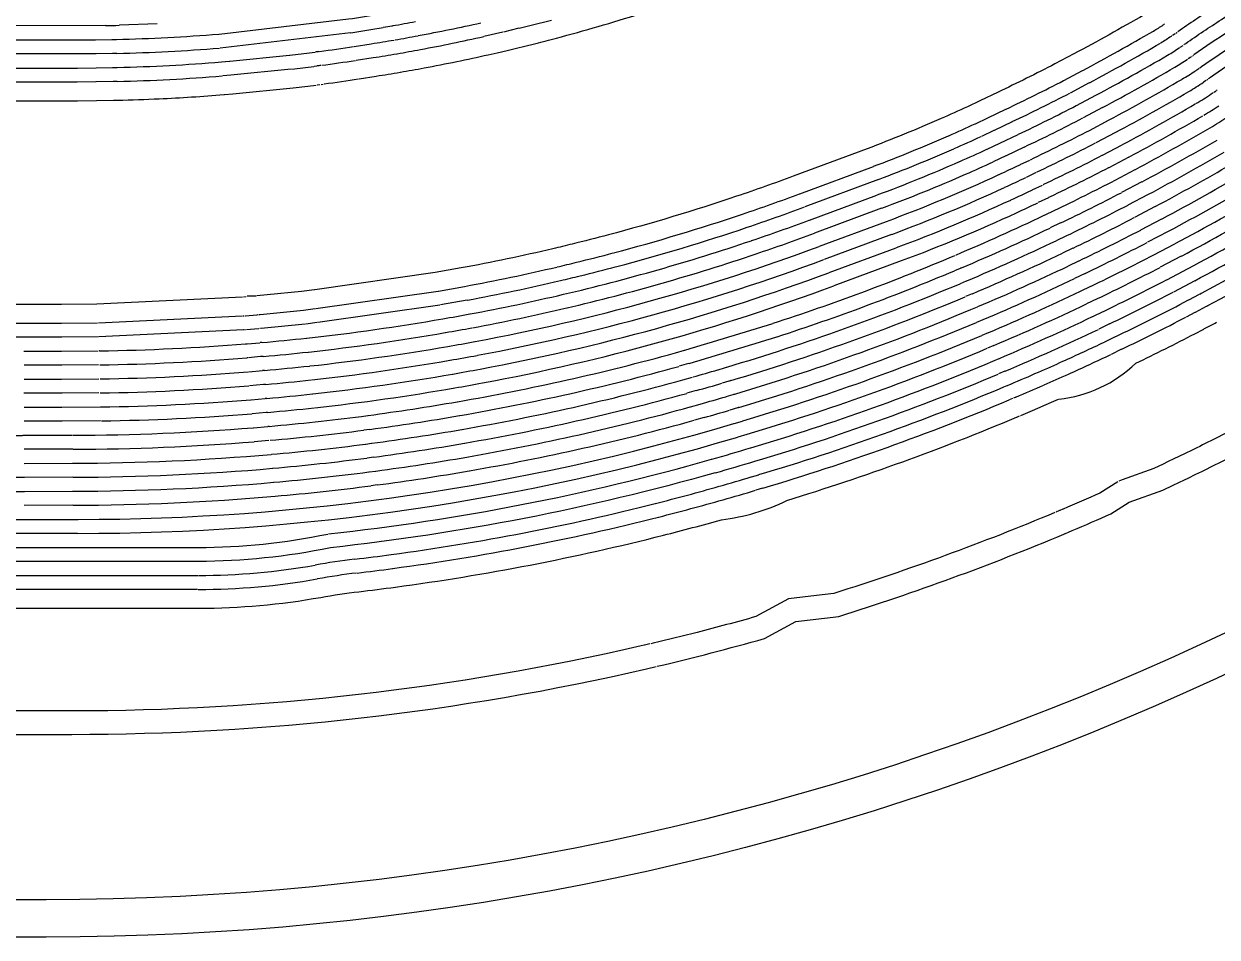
# Model space of a CAD drawing. Extents: x 1548 to 1929, y -174 to 95.
# Drawn here: x 1623.93 to 1630.42, y 37.06 to 42.03 of the extents above; entities that cross this region are included whole.
import ezdxf

# ---------------------------------------------------------------- set-up
doc = ezdxf.new("R2010")
doc.units = 0
doc.layers.add('gbr-dxf_layer0', color=7, linetype='Continuous')
doc.layers.add('gbr-outline-dxf_layer1', color=2, linetype='Continuous')

msp = doc.modelspace()

# ---------------------------------------------------------------- linework, layer by layer
at = {"layer": 'gbr-dxf_layer0'}
for p, q in [((1624.3698, 42.0182), (1623.7003, 42.0159)), ((1624.6515, 42.0273), (1624.4472, 42.0197)), ((1625.8937, 42.0089), (1625.8808, 42.0071)), ((1626.6199, 42.0032), (1626.5354, 41.9831)), ((1623.6991, 41.9397), (1624.2165, 41.9397)), ((1624.2187, 41.9397), (1624.316, 41.9402)), ((1624.3168, 41.9402), (1624.4054, 41.9419)), ((1624.4067, 41.942), (1624.4285, 41.9425)), ((1625.7032, 41.9785), (1624.9951, 41.896)), ((1626.5331, 41.9825), (1626.4295, 41.9587)), ((1630.1836, 41.9695), (1630.1747, 41.9638)), ((1630.1896, 41.9735), (1630.1848, 41.9703)), ((1625.4957, 41.8714), (1625.5109, 41.8737)), ((1625.7231, 41.9044), (1625.8156, 41.9189)), ((1630.2169, 41.9002), (1630.2326, 41.9105)), ((1624.2141, 41.8635), (1623.7005, 41.8635)), ((1624.3177, 41.864), (1624.2167, 41.8635)), ((1624.4082, 41.8658), (1624.3197, 41.864)), ((1624.4315, 41.8663), (1624.4097, 41.8658)), ((1625.0018, 41.82), (1625.0458, 41.8244)), ((1625.0472, 41.8245), (1625.3718, 41.8567)), ((1625.8261, 41.8434), (1625.7337, 41.8289)), ((1630.275, 41.8471), (1630.2609, 41.8379)), ((1623.7008, 41.7873), (1624.2168, 41.7873)), ((1624.2179, 41.7873), (1624.3192, 41.7878)), ((1624.32, 41.7878), (1624.408, 41.7895)), ((1624.4103, 41.7896), (1624.4334, 41.7901)), ((1625.0521, 41.7485), (1625.0082, 41.744)), ((1625.3815, 41.7811), (1625.0533, 41.7486)), ((1625.5212, 41.7982), (1625.506, 41.7959)), ((1629.5839, 41.7193), (1629.686, 41.7735)), ((1630.3017, 41.7731), (1630.3182, 41.784)), ((1624.2153, 41.7111), (1623.6994, 41.7111)), ((1624.3182, 41.7116), (1624.2169, 41.7111)), ((1624.4118, 41.7133), (1624.3201, 41.7116)), ((1624.4337, 41.7139), (1624.4142, 41.7135)), ((1625.5215, 41.6951), (1625.5375, 41.6976)), ((1625.5431, 41.6984), (1625.5551, 41.7002)), ((1629.7225, 41.7066), (1629.6181, 41.6512)), ((1630.3583, 41.7192), (1630.3447, 41.7102)), ((1630.3677, 41.7256), (1630.3626, 41.7219)), ((1629.6526, 41.5832), (1629.758, 41.6389)), ((1630.3865, 41.6461), (1630.3973, 41.6536)), ((1630.4047, 41.6582), (1630.4123, 41.6637)), ((1629.171, 41.5161), (1629.2693, 41.5634)), ((1629.7944, 41.572), (1629.689, 41.5163)), ((1629.1028, 41.4842), (1629.1706, 41.5158)), ((1629.3032, 41.4952), (1629.2049, 41.4478)), ((1629.7236, 41.4483), (1629.8307, 41.5048)), ((1629.2036, 41.4472), (1629.1359, 41.4156)), ((1629.2366, 41.3784), (1629.3362, 41.4262)), ((1629.8654, 41.4369), (1629.7583, 41.3805)), ((1629.1668, 41.3458), (1629.2361, 41.3782)), ((1629.3675, 41.3567), (1629.2704, 41.3101)), ((1629.7937, 41.3129), (1629.9023, 41.3702)), ((1629.2692, 41.3096), (1629.2, 41.2772)), ((1629.937, 41.3023), (1629.8284, 41.2451)), ((1628.1474, 41.1032), (1628.5482, 41.2522)), ((1629.3469, 41.2617), (1629.3984, 41.2864)), ((1629.8637, 41.1775), (1629.9726, 41.2348)), ((1628.5757, 41.1811), (1628.1749, 41.0321)), ((1629.4342, 41.2191), (1629.379, 41.1926)), ((1630.0094, 41.1681), (1629.8984, 41.1096)), ((1628.2005, 40.9602), (1628.5673, 41.0963)), ((1629.4125, 41.1241), (1629.4682, 41.1508)), ((1629.9345, 41.0425), (1630.0447, 41.1005)), ((1629.5003, 41.0817), (1629.4445, 41.0549)), ((1630.081, 41.0334), (1629.9685, 40.9743)), ((1628.5919, 41.0242), (1628.228, 40.8891)), ((1629.4784, 40.9864), (1629.5345, 41.0134)), ((1630.0032, 40.9064), (1630.1173, 40.9663)), ((1628.2546, 40.8175), (1628.6186, 40.9526)), ((1629.5667, 40.9444), (1629.5107, 40.9173)), ((1630.1513, 40.8981), (1630.0395, 40.8394)), ((1628.6468, 40.8818), (1628.28, 40.7457)), ((1629.5434, 40.8483), (1629.5999, 40.8756)), ((1628.3077, 40.6745), (1628.6717, 40.8096)), ((1628.9608, 40.7549), (1628.9914, 40.768)), ((1629.6339, 40.8073), (1629.5773, 40.78)), ((1630.0744, 40.7715), (1630.1888, 40.8317)), ((1628.6999, 40.7388), (1628.3331, 40.6027)), ((1629.6091, 40.7106), (1629.6662, 40.7381)), ((1630.2234, 40.7638), (1630.109, 40.7036)), ((1629.0205, 40.6975), (1628.9899, 40.6844)), ((1629.7001, 40.6699), (1629.643, 40.6424)), ((1630.1439, 40.6356), (1630.2597, 40.6967)), ((1625.5157, 40.4794), (1626.1812, 40.5738)), ((1626.182, 40.5739), (1626.3237, 40.5993)), ((1629.0213, 40.6147), (1629.055, 40.6291)), ((1629.6757, 40.5733), (1629.7319, 40.6004)), ((1630.296, 40.6296), (1630.1802, 40.5686)), ((1625.136, 40.5422), (1625.122, 40.5409)), ((1625.1908, 40.5472), (1625.141, 40.5472)), ((1625.2498, 40.5533), (1625.1946, 40.5475)), ((1626.3382, 40.5244), (1626.1932, 40.4985)), ((1629.0859, 40.5594), (1629.0495, 40.5439)), ((1629.7664, 40.5325), (1629.708, 40.5043)), ((1630.2152, 40.5007), (1630.2631, 40.5257)), ((1630.2638, 40.526), (1630.3221, 40.5569)), ((1630.3234, 40.5576), (1630.332, 40.5622)), ((1625.1955, 40.4452), (1625.2014, 40.4458)), ((1625.204, 40.4461), (1625.2114, 40.4466)), ((1626.1896, 40.4981), (1625.5256, 40.4038)), ((1629.0791, 40.4737), (1629.1154, 40.489)), ((1629.7422, 40.436), (1629.7987, 40.4632)), ((1630.2976, 40.4577), (1630.2496, 40.4327)), ((1630.359, 40.4902), (1630.2985, 40.4582)), ((1630.3668, 40.4944), (1630.3603, 40.4909)), ((1618.6944, 40.3994), (1624.0274, 40.3994)), ((1624.0287, 40.3994), (1624.1297, 40.3997)), ((1624.1308, 40.3997), (1624.3279, 40.4015)), ((1624.3334, 40.4018), (1625.1161, 40.4389)), ((1625.1192, 40.439), (1625.1248, 40.439)), ((1625.4566, 40.394), (1625.2176, 40.3706)), ((1625.5214, 40.4033), (1625.4597, 40.3944)), ((1629.1432, 40.418), (1629.1095, 40.4038)), ((1629.8327, 40.3951), (1629.7738, 40.3666)), ((1624.0288, 40.3232), (1618.692, 40.3232)), ((1624.1312, 40.3235), (1624.0302, 40.3232)), ((1624.3304, 40.3253), (1624.1329, 40.3235)), ((1625.133, 40.3632), (1625.1298, 40.363)), ((1625.2023, 40.3693), (1625.1373, 40.3635)), ((1625.2142, 40.3704), (1625.2105, 40.3702)), ((1629.1395, 40.3336), (1629.1745, 40.3484)), ((1629.8065, 40.2976), (1629.8659, 40.3263)), ((1624.1316, 40.2473), (1624.3303, 40.2491)), ((1627.4714, 40.2382), (1627.52, 40.2523)), ((1629.2031, 40.2778), (1629.1681, 40.263)), ((1629.8982, 40.2573), (1629.841, 40.2297)), ((1623.9266, 40.2468), (1624.1305, 40.2473)), ((1625.2143, 40.2173), (1625.1482, 40.2113)), ((1629.198, 40.1927), (1629.2329, 40.2075)), ((1624.132, 40.1711), (1623.9281, 40.1706)), ((1624.3327, 40.1729), (1624.1336, 40.1711)), ((1625.15, 40.1348), (1625.2248, 40.1415)), ((1627.5431, 40.1797), (1627.4915, 40.1647)), ((1629.2637, 40.1378), (1629.2288, 40.123)), ((1623.9282, 40.0943), (1624.13, 40.0948)), ((1624.1322, 40.0949), (1624.3344, 40.0964)), ((1625.2302, 40.0655), (1625.1549, 40.0587)), ((1627.5118, 40.0911), (1627.5646, 40.1064)), ((1627.7615, 40.0837), (1627.7257, 40.0731)), ((1629.2585, 40.0526), (1629.2754, 40.0598)), ((1629.2785, 40.0611), (1629.294, 40.0677)), ((1624.1325, 40.0186), (1623.927, 40.0181)), ((1624.3336, 40.0202), (1624.135, 40.0187)), ((1625.1624, 39.9829), (1625.2393, 39.9896)), ((1627.5838, 40.0326), (1627.534, 40.0182)), ((1629.3045, 39.9894), (1629.2876, 39.9821)), ((1629.3229, 39.9972), (1629.3099, 39.9917)), ((1623.9286, 39.9419), (1624.1305, 39.9424)), ((1627.553, 39.9443), (1627.6053, 39.9593)), ((1627.808, 39.9384), (1627.7678, 39.9265)), ((1624.133, 39.8662), (1623.9273, 39.8657)), ((1625.2447, 39.9136), (1625.1678, 39.9068)), ((1625.7642, 39.8926), (1625.7985, 39.8974)), ((1627.6273, 39.8863), (1627.575, 39.8714)), ((1627.7904, 39.8536), (1627.836, 39.8672)), ((1629.328, 39.8883), (1629.3437, 39.8952)), ((1625.175, 39.831), (1625.2536, 39.8377)), ((1625.8078, 39.8218), (1625.7769, 39.8175)), ((1627.8596, 39.7947), (1627.811, 39.7802)), ((1623.9288, 39.7895), (1624.1897, 39.79)), ((1625.2588, 39.7617), (1625.1801, 39.7549)), ((1625.7867, 39.7417), (1625.8178, 39.7461)), ((1624.1922, 39.7138), (1623.9275, 39.7133)), ((1625.8296, 39.6708), (1625.795, 39.666)), ((1623.9278, 39.6369), (1624.1912, 39.6377)), ((1623.9279, 39.5607), (1618.6739, 39.5607)), ((1624.1927, 39.5615), (1623.9294, 39.5607)), ((1625.8047, 39.5904), (1625.8397, 39.5952)), ((1627.8858, 39.5635), (1627.9246, 39.5752)), ((1618.6738, 39.4846), (1623.9282, 39.4846)), ((1623.9305, 39.4845), (1624.1916, 39.4852)), ((1625.8479, 39.5194), (1625.8163, 39.5151)), ((1627.9455, 39.5018), (1627.9095, 39.491)), ((1624.1932, 39.409), (1623.9283, 39.4083)), ((1629.5479, 39.3748), (1629.5416, 39.3722)), ((1629.5614, 39.3806), (1629.5497, 39.3758)), ((1629.5781, 39.3877), (1629.5616, 39.3806)), ((1618.674, 39.3322), (1624.2206, 39.3322)), ((1624.2187, 39.256), (1618.6763, 39.256)), ((1629.5927, 39.2557), (1629.61, 39.2628)), ((1618.6724, 39.1797), (1624.872, 39.1797)), ((1624.8733, 39.1035), (1618.6738, 39.1035)), ((1618.6722, 39.0274), (1624.8734, 39.0274)), ((1624.872, 38.9512), (1618.6745, 38.9512)), ((1627.3503, 38.6592), (1627.3379, 38.6559))]:
    msp.add_line(p, q, dxfattribs=at)
at = {"layer": 'gbr-dxf_layer0', "linetype": 'Continuous'}
for points in [[(1666.3983, 42.2801), (1636.3529, 42.2801, 0.196007), (1634.4629, 41.5094, -0.196002), (1624.0481, 37.2636), (1618.5478, 37.2636, -0.196002), (1608.133, 41.5094, 0.196006), (1606.243, 42.2801), (1585.1264, 42.2801, -0.414217), (1584.3299, 43.0766), (1584.3299, 45.0951, -0.014221), (1584.3296, 45.105)], [(1608.4431, 43.3288, -0.002685), (1608.4827, 43.3067), (1608.5055, 43.2935, -0.017462), (1608.7611, 43.1345), (1608.8048, 43.1053, -0.003792), (1608.8578, 43.0682, -0.008557), (1609.0301, 42.9412, -0.016523), (1609.3498, 42.679), (1609.376, 42.6536, 0.009073), (1609.7268, 42.3227, 0.011111), (1610.0201, 42.0504, 0.014312), (1610.4154, 41.7192, 0.038616), (1612.1296, 40.5683, 0.01124), (1612.66, 40.2843, 0.117695), (1618.6722, 38.8492), (1624.8776, 38.8492, 0.044099), (1625.5418, 38.9082, -0.014931), (1625.7488, 38.9389, 0.003874), (1625.9475, 38.964, 0.028686), (1627.4057, 39.246, 0.006326), (1627.7222, 39.3306, 0.085518), (1628.077, 39.435, 0.024988), (1629.3269, 39.8881)], [(1630.2421, 41.9171, -0.003477), (1630.2472, 41.9205, -0.013317), (1630.4418, 42.0509), (1631.3735, 42.6784, 0.012538), (1631.6583, 42.8956)], [(1629.6102, 39.2628), (1629.6298, 39.2712, 0.004111), (1629.8404, 39.3626), (1629.9392, 39.4251), (1630.1233, 39.4917), (1630.1789, 39.5178), (1630.2412, 39.5481), (1630.2607, 39.5572), (1630.3031, 39.5778), (1630.3344, 39.593, 0.00484), (1630.5759, 39.7147), (1630.6118, 39.7332), (1630.6554, 39.7553), (1630.7375, 39.7988, 0.016802), (1631.5528, 40.2671, 0.037765), (1633.3951, 41.6126), (1633.5023, 41.705, 0.017743), (1634.2864, 42.4373, -0.006176), (1634.3575, 42.4901, -0.038834), (1634.8335, 42.7828), (1634.8513, 42.7919), (1634.8579, 42.7955)], [(1630.3215, 41.7863, -0.023043), (1630.3242, 41.7884, -0.008706), (1630.3338, 41.795, -0.013592), (1630.5256, 41.9235), (1631.5066, 42.584, 0.007844), (1631.7266, 42.7545)], [(1625.9749, 41.7647, 0.003119), (1626.1037, 41.7878, 0.004626), (1626.2813, 41.8226, 0.004466), (1626.4519, 41.8594), (1626.501, 41.8706), (1626.5563, 41.8833), (1626.6137, 41.897), (1626.6455, 41.9046), (1626.7115, 41.9211, 0.002579), (1626.8235, 41.9501, 0.012072), (1627.278, 42.0822, 0.004626), (1627.4499, 42.1383, 0.007485), (1627.7263, 42.2363), (1628.125, 42.3847, 0.003601), (1628.2198, 42.4213, 0.00959), (1628.471, 42.5257, 0.002561), (1628.5365, 42.5549), (1628.5957, 42.5818), (1628.6356, 42.6003), (1628.6511, 42.6074), (1628.6983, 42.6303)], [(1624.9886, 41.9719), (1625.6931, 42.0541, 0.00417), (1625.8665, 42.0819)], [(1630.0745, 42.1109, 0.00881), (1630.0664, 42.105, -0.01387), (1630.0206, 42.0766, -0.009384), (1629.6386, 41.8637), (1629.5358, 41.8091, -0.007418), (1629.2261, 41.6557), (1629.1273, 41.608), (1629.0603, 41.5767, -0.004834), (1628.916, 41.5119, -0.013252), (1628.5134, 41.3479), (1628.1118, 41.1985, -0.007483), (1627.8042, 41.0895, -0.016704), (1627.1062, 40.8797, -0.004091), (1626.9099, 40.8297, -0.002501), (1626.8047, 40.8043, -0.011672), (1626.3064, 40.6996), (1626.1644, 40.6742), (1625.5091, 40.5813)], [(1626.0571, 42.0379, -0.003061), (1625.9338, 42.0158, -0.042382), (1625.9275, 42.0147), (1625.896, 42.0093)], [(1630.072, 41.9885, 0.014629), (1630.1251, 42.0219, -0.012087), (1630.1324, 42.0272)], [(1630.1711, 41.9611, -0.020377), (1630.1686, 41.9594, -0.014732), (1630.1114, 41.9233)], [(1625.543, 41.8012, -0.01779), (1625.5405, 41.8009, 0.003547), (1625.5222, 41.7983)], [(1625.7499, 41.7283), (1625.8436, 41.7431, 0.003124), (1625.9729, 41.7644)], [(1617.1164, 41.7245, 0.007999), (1617.4885, 41.6758, 0.002659), (1617.6117, 41.6623, 0.00345), (1617.756, 41.6486), (1617.8512, 41.641), (1617.9099, 41.6364), (1617.9996, 41.6298), (1618.0636, 41.6255, 0.014518), (1618.676, 41.6077), (1623.3613, 41.6077), (1623.6993, 41.6092), (1624.2185, 41.6092), (1624.3211, 41.6097), (1624.4144, 41.6115), (1624.4375, 41.612, 0.005353), (1624.6628, 41.6201, 0.008383), (1625.0156, 41.6425)], [(1625.0184, 41.6427), (1625.0636, 41.6473), (1625.3925, 41.6798, 0.003001), (1625.5175, 41.6946)], [(1629.4725, 41.153, -0.023823), (1629.4756, 41.1547, 0.007265), (1629.7932, 41.3127)], [(1629.8273, 41.2445, -0.007214), (1629.51, 41.0866, -0.0132), (1629.5012, 41.0821)], [(1625.1159, 40.5409), (1624.3232, 40.5033), (1624.1304, 40.5015), (1624.0285, 40.5013), (1618.69, 40.5013), (1618.6732, 40.5008, -0.010307), (1618.1928, 40.511, -0.020314), (1618.1785, 40.5116, -0.003925), (1617.9963, 40.5208), (1617.9267, 40.5254, -0.003564), (1617.7616, 40.5376)], [(1625.1308, 40.4395, -0.014426), (1625.1328, 40.4396), (1625.1943, 40.4451)], [(1629.5561, 39.9869, 0.16741), (1629.9754, 40.1812, 0.006751), (1630.2965, 40.342), (1630.3457, 40.3676)], [(1625.1349, 40.2869, -0.008144), (1625.1408, 40.2871), (1625.2098, 40.2934)], [(1627.703, 40.1459), (1627.7387, 40.1565, -0.008378), (1627.7493, 40.1599)], [(1627.7481, 40.0001), (1627.785, 40.0111, -0.01147), (1627.7932, 40.0138)], [(1624.1327, 39.9425), (1624.3426, 39.944, 0.01678), (1625.1614, 39.9828)], [(1624.343, 39.8678, -0.014906), (1624.3409, 39.8678), (1624.1355, 39.8663)], [(1630.5174, 39.8279, -0.00484), (1630.2782, 39.7072), (1630.2474, 39.6923), (1630.206, 39.6722), (1630.1862, 39.663), (1630.1481, 39.6445), (1630.124, 39.6328), (1630.0745, 39.6095), (1629.902, 39.547), (1629.8827, 39.5401)], [(1618.6756, 39.7893), (1623.9188, 39.7893, -0.011416), (1623.9273, 39.7896)], [(1627.6867, 39.5853, -0.042006), (1625.5946, 39.1779, -0.051341), (1624.8747, 39.1035)], [(1629.8776, 39.5368), (1629.7801, 39.4753, -0.003946), (1629.5799, 39.3882)], [(1629.5355, 39.3694, -0.023091), (1628.333, 38.9298), (1628.2391, 38.9186), (1628.0869, 38.9003), (1627.9081, 38.8033, -0.005985), (1627.5903, 38.7179, -0.004495), (1627.3506, 38.6592)], [(1627.372, 38.5333, 0.010872), (1627.9564, 38.6845), (1628.1264, 38.7767), (1628.36, 38.8049, 0.023293), (1629.5843, 39.2519, 0.005539), (1629.5922, 39.2552)], [(1627.3013, 38.6476), (1627.285, 38.6437, -0.056821), (1624.1875, 38.2904), (1623.1116, 38.2904)], [(1623.2391, 38.163), (1624.1876, 38.163, 0.056818), (1627.3136, 38.5196), (1627.3357, 38.5247)]]:
    msp.add_lwpolyline(points, format="xyb", dxfattribs=at)
for points in [[(1625.5078, 40.5813), (1625.4362, 40.5709), (1625.2505, 40.5528)], [(1625.2125, 40.4467), (1625.4479, 40.4697), (1625.5113, 40.4789)], [(1630.346, 40.3679), (1630.4067, 40.4002), (1630.4153, 40.4047)], [(1625.1263, 40.3628), (1625.1206, 40.3628), (1624.3346, 40.3255)], [(1629.3485, 39.8972), (1629.3501, 39.8977), (1629.3635, 39.9036), (1629.4133, 39.9249), (1629.5172, 39.9699), (1629.5555, 39.9866)], [(1627.3325, 38.6547), (1627.317, 38.6509), (1627.3033, 38.6481)], [(1627.3364, 38.5249), (1627.3451, 38.5267), (1627.3659, 38.5318)]]:
    msp.add_lwpolyline(points, dxfattribs=at)
at = {"layer": 'gbr-dxf_layer0'}
for centre, radius, start, end in [((1632.7935, 38.329), 4.4791, 122.30652, 125.30294), ((1624.3635, 44.2707), 2.2525, 270.1953, 272.0705), ((1624.1019, 52.5015), 10.6441, 278.66616, 279.61857), ((1624.307, 51.4279), 9.6279, 280.56548, 282.6329), ((1623.928, 52.8846), 11.2094, 283.90289, 284.82597), ((1624.1719, 52.1607), 10.2215, 271.44522, 274.57772), ((1624.1938, 52.1644), 10.3731, 279.00115, 279.69691), ((1624.17, 52.1606), 10.3734, 279.85707, 280.55992), ((1624.307, 51.4279), 9.7041, 280.55786, 282.62549), ((1624.1568, 52.1523), 11.7597, 298.05026, 300.19618), ((1630.2635, 41.8859), 0.1145, 125.55427, 128.24938), ((1630.1784, 42.0123), 0.0381, 300.40385, 304.49001), ((1632.7947, 38.3299), 4.3263, 122.29519, 125.35336), ((1624.1719, 52.1607), 10.2977, 271.45272, 274.56464), ((1624.2164, 52.1653), 10.3731, 276.40508, 277.08354), ((1625.7179, 40.4636), 1.4252, 97.5123, 98.28814), ((1624.1452, 52.1569), 10.3732, 277.69834, 278.73499), ((1624.1703, 52.1607), 10.4496, 279.84823, 280.55149), ((1624.1568, 52.1523), 11.8359, 298.05401, 300.1996), ((1629.5263, 42.9158), 1.2283, 300.45685, 304.04404), ((1630.2605, 41.8836), 0.0381, 121.83722, 128.67372), ((1624.1726, 52.1609), 13.1328, 297.97385, 308.67414), ((1624.173, 52.1607), 10.3738, 271.44505, 274.58007), ((1624.1451, 52.1569), 10.4494, 277.71064, 278.72871), ((1624.1937, 52.1644), 10.4493, 278.99501, 279.70901), ((1624.1526, 52.15), 11.9123, 298.07408, 300.22051), ((1629.5263, 42.9158), 1.3045, 300.49264, 304.09856), ((1630.2579, 41.8815), 0.0381, 302.83569, 309.62076), ((1630.52, 41.5063), 0.4198, 123.27403, 123.98387), ((1624.1726, 52.1609), 13.209, 297.9701, 308.67113), ((1632.7948, 38.3298), 4.174, 122.27684, 125.39473), ((1624.173, 52.1607), 10.45, 271.4374, 274.5724), ((1624.2163, 52.1653), 10.4493, 276.41725, 277.07661), ((1624.1525, 52.15), 11.9885, 298.07833, 300.22452), ((1629.5284, 42.9171), 1.3808, 300.37231, 303.99281), ((1624.1502, 52.1576), 10.5514, 277.68217, 278.70781), ((1624.2056, 52.1772), 11.7598, 295.51042, 297.21068), ((1624.1483, 52.1476), 12.0648, 298.10141, 300.24835), ((1629.5284, 42.9171), 1.457, 300.34227, 304.03936), ((1630.5233, 41.5087), 0.2671, 123.56349, 124.94862), ((1624.2056, 52.1772), 11.836, 295.51471, 297.20231), ((1624.1483, 52.1476), 12.141, 298.09734, 300.24408), ((1629.5324, 42.9196), 1.5334, 300.17149, 303.84144), ((1630.3412, 41.7535), 0.1145, 300.99103, 302.96588), ((1630.438, 41.6354), 0.0381, 121.53842, 129.2846), ((1624.1985, 52.1736), 11.9123, 295.55739, 297.24611), ((1624.152, 52.1497), 12.2174, 298.08069, 300.21044), ((1629.5324, 42.9196), 1.6096, 300.31874, 303.8136), ((1625.6215, 49.028), 8.3083, 293.68077, 294.76726), ((1624.1986, 52.1736), 11.9885, 295.54918, 297.25008), ((1624.152, 52.1497), 12.2936, 298.07663, 300.22519), ((1629.5307, 42.9183), 1.686, 300.27199, 303.93221), ((1625.62, 49.0274), 8.3083, 290.64305, 293.68025), ((1624.1916, 52.1701), 12.0647, 295.58752, 297.28905), ((1624.1558, 52.1518), 12.3699, 298.05631, 300.21022), ((1625.6217, 49.0281), 8.3845, 293.6668, 294.77189), ((1624.1916, 52.1701), 12.1409, 295.60761, 297.28452), ((1624.1557, 52.1517), 12.4461, 298.0631, 300.20613), ((1625.6199, 49.0273), 8.3845, 290.65018, 293.66841), ((1625.6213, 49.0279), 8.4608, 293.67008, 294.76997), ((1624.1564, 52.1521), 12.5224, 298.05226, 300.2031), ((1625.6182, 49.0267), 8.461, 290.41087, 293.68619), ((1625.6212, 49.0278), 8.537, 293.67736, 294.77654), ((1624.1733, 52.1614), 12.0652, 294.78878, 295.38816), ((1624.1564, 52.1521), 12.5986, 298.0557, 300.20632), ((1624.1616, 52.1548), 12.6748, 298.03261, 300.42486), ((1625.6183, 49.0267), 8.5372, 290.39732, 293.69164), ((1625.6188, 49.0268), 8.6134, 290.39387, 294.79509), ((1624.1732, 52.1614), 12.1414, 294.78434, 295.38367), ((1624.1811, 52.1649), 12.3699, 295.64848, 297.34484), ((1624.1616, 52.1548), 12.751, 298.02525, 300.42854), ((1624.3119, 51.4289), 11.0151, 288.66324, 290.37197), ((1625.6188, 49.0268), 8.6896, 290.40521, 294.78863), ((1624.1697, 52.1596), 12.2176, 294.80823, 295.40788), ((1624.1811, 52.1649), 12.4461, 295.64369, 297.34042), ((1624.1657, 52.1571), 12.8274, 298.00783, 300.51992), ((1624.3118, 51.4289), 11.0913, 288.6692, 290.37783), ((1625.6185, 49.0267), 8.7659, 290.39548, 294.79752), ((1624.1698, 52.1597), 12.2938, 294.80257, 295.40261), ((1624.1777, 52.1633), 12.5225, 295.66275, 297.36288), ((1624.1656, 52.1571), 12.9036, 298.00466, 300.51648), ((1624.3138, 51.4296), 11.0152, 284.83611, 288.64682), ((1625.6185, 49.0267), 8.8421, 290.40659, 294.79151), ((1624.1719, 52.1607), 12.3703, 292.95625, 295.3991), ((1624.1777, 52.1632), 12.5987, 295.66688, 297.35557), ((1624.1694, 52.1591), 12.9799, 297.98616, 300.50786), ((1624.3138, 51.4296), 11.0914, 284.82541, 288.65243), ((1624.3121, 51.4289), 11.1675, 288.66204, 290.37103), ((1624.1719, 52.1607), 12.4465, 292.96383, 295.39445), ((1624.1742, 52.1616), 12.6751, 295.68099, 297.37634), ((1624.1694, 52.1591), 13.0561, 297.98993, 300.5012), ((1624.3128, 51.4294), 11.1678, 283.19938, 288.652), ((1624.3119, 51.4289), 11.2437, 288.66799, 290.37706), ((1624.1732, 52.1612), 12.5228, 292.94965, 295.39022), ((1624.1742, 52.1616), 12.7513, 295.68483, 297.38006), ((1624.3124, 51.4291), 11.3201, 280.53244, 290.37407), ((1624.3128, 51.4294), 11.244, 283.20526, 288.65768), ((1623.9459, 52.889), 12.52, 283.80959, 284.74472), ((1624.1731, 52.1612), 12.599, 292.95422, 295.39476), ((1624.1744, 52.1617), 12.8276, 295.68124, 297.3805), ((1624.3115, 51.4289), 11.015, 280.53043, 283.20072), ((1624.3124, 51.4291), 11.3963, 280.52628, 290.36905), ((1624.3057, 51.4276), 11.015, 283.23801, 283.80111), ((1623.946, 52.889), 12.5962, 283.81473, 284.73463), ((1624.1763, 52.1621), 12.37, 288.0173, 292.7516), ((1624.1716, 52.1604), 12.6754, 292.964, 295.39981), ((1624.1744, 52.1617), 12.9038, 295.68814, 297.37695), ((1624.313, 51.4291), 11.4725, 280.53009, 290.37123), ((1624.3057, 51.4276), 11.0912, 283.24363, 283.80635), ((1624.1763, 52.1621), 12.4462, 288.01191, 292.74652), ((1629.0656, 40.5924), 0.1143, 110.78609, 112.84265), ((1624.1715, 52.1604), 12.7516, 292.95596, 295.40424), ((1624.3116, 51.4289), 11.0912, 280.5367, 283.20641), ((1624.313, 51.4291), 11.5487, 280.52399, 290.3662), ((1624.1755, 52.1617), 12.5226, 286.58911, 292.75914), ((1624.1749, 52.1619), 12.8279, 292.94258, 295.38946), ((1624.1744, 52.1617), 12.9802, 295.68188, 297.37751), ((1624.3099, 51.4283), 11.1674, 280.55054, 283.20895), ((1624.1754, 52.1617), 12.5988, 286.5942, 292.75089), ((1624.1743, 52.1617), 13.0564, 295.68569, 297.38142), ((1624.1895, 52.164), 11.9126, 279.74707, 280.46203), ((1624.3099, 51.4283), 11.2436, 280.53934, 283.21513), ((1624.1737, 52.1611), 12.6751, 286.59657, 292.76382), ((1624.1749, 52.1619), 12.9041, 292.93832, 295.3851), ((1624.1746, 52.1617), 13.1327, 295.68589, 297.38124), ((1624.1864, 51.9999), 11.7515, 276.24821, 279.89083), ((1620.4475, 64.4348), 25.1954, 286.30663, 287.44695), ((1624.1737, 52.1611), 12.7513, 286.60174, 292.76829), ((1624.1762, 52.1625), 12.9804, 292.93222, 295.38524), ((1624.1746, 52.1617), 13.2089, 295.68198, 297.37732), ((1625.1992, 40.4073), 0.0381, 275.02019, 277.92249), ((1624.182, 52.1614), 11.9126, 275.01097, 276.17838), ((1624.1864, 51.9999), 11.8277, 276.25439, 279.89679), ((1624.1897, 52.164), 11.9888, 279.75195, 280.45054), ((1620.4475, 64.4348), 25.2716, 286.31096, 287.44449), ((1624.1723, 52.1607), 12.8278, 286.60393, 292.77726), ((1624.1762, 52.1625), 13.0566, 292.93634, 295.3778), ((1624.3355, 40.211), 0.0381, 86.52631, 90.00228), ((1624.1725, 52.1606), 11.9127, 270.79642, 274.62384), ((1625.2681, 39.6473), 0.6487, 94.09243, 94.95479), ((1624.1878, 52.0002), 11.9041, 276.2408, 279.88952), ((1624.1751, 52.1615), 12.0653, 279.82349, 280.53204), ((1624.1723, 52.1607), 12.904, 286.61228, 292.77308), ((1624.1767, 52.1628), 13.1331, 294.29162, 295.37733), ((1624.1725, 52.1606), 11.9889, 270.801, 274.63036), ((1625.1466, 40.0964), 0.1146, 91.20983, 92.93722), ((1625.2683, 39.6473), 0.5725, 93.98758, 95.18321), ((1624.1819, 52.1614), 11.9888, 275.01759, 276.18503), ((1624.1878, 52.0002), 11.9803, 276.25103, 279.88337), ((1624.1749, 52.1614), 12.1415, 279.81851, 280.52697), ((1624.1751, 52.1614), 12.3705, 279.82459, 285.45097), ((1624.1723, 52.1606), 12.9804, 286.60281, 292.77559), ((1624.1761, 52.1625), 13.1331, 293.66148, 294.29034), ((1624.1768, 52.1629), 13.2093, 294.28657, 295.38357), ((1624.1723, 52.1606), 12.0654, 270.80466, 274.63161), ((1625.2771, 39.6481), 0.4961, 94.78659, 95.96944), ((1624.1862, 52.1619), 12.0651, 274.99582, 276.15456), ((1624.1893, 52.0004), 12.0567, 276.23356, 279.88236), ((1624.1604, 52.1589), 12.2178, 279.89405, 280.60251), ((1624.1751, 52.1614), 12.4467, 279.819, 285.44568), ((1624.1938, 52.167), 12.5228, 285.6258, 286.26891), ((1624.1722, 52.1606), 13.0566, 286.60743, 292.78005), ((1624.1749, 52.1619), 13.133, 292.94611, 293.66251), ((1624.1763, 52.1627), 13.2093, 293.65549, 294.28492), ((1624.1723, 52.1606), 12.1416, 270.79854, 274.62331), ((1625.277, 39.6481), 0.4199, 94.94861, 96.11615), ((1624.1864, 52.1619), 12.1413, 274.98848, 276.16401), ((1624.1605, 52.1589), 12.294, 279.88761, 280.59598), ((1624.1742, 52.1612), 12.523, 279.82381, 285.45393), ((1624.1939, 52.167), 12.599, 285.61576, 286.27367), ((1627.8506, 39.8318), 0.2673, 106.95039, 108.88591), ((1624.1749, 52.1619), 13.2092, 292.94188, 293.65842), ((1625.2737, 39.6478), 0.3435, 94.21328, 95.60253), ((1624.1806, 52.1614), 12.2178, 275.01783, 276.18139), ((1624.1893, 52.0004), 12.1329, 276.24363, 279.87614), ((1624.1742, 52.1612), 12.5992, 279.82927, 285.45891), ((1624.1884, 52.1655), 12.6754, 285.64451, 286.30176), ((1624.1723, 52.1607), 13.133, 286.6072, 292.78271), ((1624.1805, 52.1614), 12.294, 275.01215, 276.1922), ((1624.1625, 52.1592), 12.3704, 277.60683, 279.87812), ((1624.1726, 52.1609), 12.6756, 279.8316, 285.46336), ((1624.1885, 52.1655), 12.7516, 285.64948, 286.2922), ((1627.8479, 39.8309), 0.1146, 106.29581, 108.95784), ((1624.1723, 52.1607), 13.2092, 286.60212, 292.77813), ((1624.1749, 52.1609), 12.2942, 270.80792, 274.62469), ((1625.2738, 39.6478), 0.2673, 94.49179, 95.84787), ((1624.1863, 52.1619), 12.3704, 274.98392, 277.32019), ((1624.1625, 52.1592), 12.4466, 277.60093, 279.87219), ((1624.1726, 52.1609), 12.7518, 279.83707, 285.46852), ((1624.1701, 52.1607), 12.3706, 270.10199, 274.65411), ((1624.2206, 51.8114), 12.4793, 270.0089, 286.61669), ((1625.2726, 39.6478), 0.1908, 93.62023, 95.47585), ((1624.1862, 52.1619), 12.4466, 274.97815, 277.3305), ((1624.165, 52.1596), 12.5231, 277.59102, 279.86073), ((1624.1701, 52.1607), 12.4468, 270.11256, 274.64805), ((1624.2206, 51.8114), 12.5555, 270.00004, 286.61134), ((1624.1803, 52.1612), 12.5229, 275.00664, 277.36203), ((1624.165, 52.1596), 12.5993, 277.59635, 279.86595), ((1624.1734, 52.1607), 12.523, 270.08789, 275.0321), ((1624.1802, 52.1612), 12.5991, 275.01275, 277.3519), ((1624.1676, 52.1598), 12.6755, 277.59143, 279.849), ((1623.7985, 53.2985), 14.1776, 285.84651, 286.73137), ((1624.1734, 52.1607), 12.5992, 270.0941, 275.03812), ((1624.2205, 51.8114), 12.6318, 276.19775, 285.83756), ((1623.7986, 53.2985), 14.2538, 285.83766, 286.73568), ((1624.1743, 52.1606), 12.6754, 270.08461, 275.02794), ((1624.1794, 52.1612), 12.6754, 275.01095, 277.36221), ((1624.1675, 52.1598), 12.7517, 277.58116, 279.8546), ((1623.8034, 53.2998), 14.3301, 285.82253, 286.54433), ((1624.1794, 52.1612), 12.7516, 275.01674, 277.36819), ((1624.2179, 51.8103), 12.7841, 284.2415, 285.85), ((1623.8036, 53.2998), 14.4064, 285.81707, 286.5511), ((1624.1743, 52.1606), 12.7516, 270.09073, 275.03391), ((1624.2211, 51.8035), 12.7767, 277.6648, 284.23022), ((1624.218, 51.8103), 12.8603, 284.23604, 285.84459), ((1624.221, 51.8035), 12.8529, 277.65911, 284.22483), ((1624.8733, 42.6369), 3.4572, 270.00018, 281.78504), ((1624.8755, 42.6369), 3.6096, 270.02217, 280.13303), ((1626.1612, 35.4558), 3.6857, 96.7857, 100.14987), ((1624.2201, 51.8109), 12.7842, 276.77327, 277.65877), ((1626.1612, 35.4558), 3.6095, 96.75277, 100.16982), ((1624.2201, 51.8109), 12.8604, 276.7828, 277.65298), ((1624.8755, 42.6369), 3.6858, 270.00009, 280.11235)]:
    msp.add_arc(centre, radius, start, end, dxfattribs=at)
at = {"layer": 'gbr-outline-dxf_layer1', "linetype": 'Continuous'}
msp.add_lwpolyline([(1584.1264, 43.0766), (1584.1264, 54.6765, -0.414215), (1585.1264, 55.6765), (1606.6575, 55.6765, -0.202321), (1617.474, 51.113, 0.202214), (1618.548, 50.66), (1624.0479, 50.66, 0.202309), (1625.1223, 51.1134, -0.202312), (1635.9384, 55.6765), (1666.9464, 55.6765, -0.414215), (1667.9464, 54.6765), (1667.9464, 43.0766, -0.414215), (1666.9464, 42.0766), (1636.3529, 42.0766, 0.196013), (1634.6051, 41.3639, -0.196007), (1624.0479, 37.0601), (1618.548, 37.0601, -0.196007), (1607.9907, 41.3639, 0.196009), (1606.243, 42.0766), (1585.1264, 42.0766, -0.414215)], format="xyb", close=True, dxfattribs=at)

doc.saveas('drawing.dxf')
